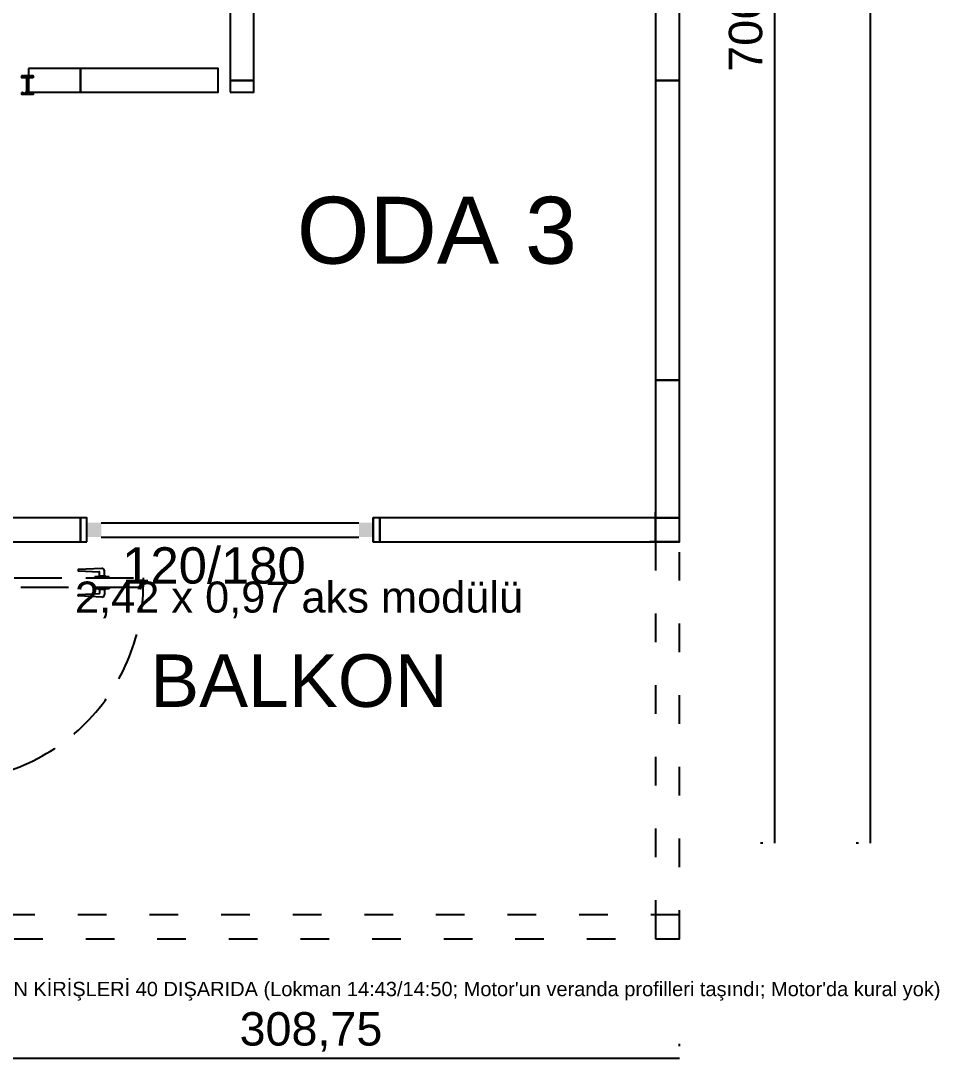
# Model space of a CAD drawing. Header units: centimetres. Extents: x -71 to 5571, y -2315 to 960.
# Drawn here: x 4887 to 5271.9, y -90 to 344.5 of the extents above; entities that cross this region are included whole.
import ezdxf
from ezdxf.enums import TextEntityAlignment as Align

# ---------------------------------------------------------------- set-up
doc = ezdxf.new("R2010")
doc.units = ezdxf.units.CM
doc.linetypes.add('DASHED2', pattern=[0.375, 0.25, -0.125])
doc.linetypes.add('VERANDA_KESIK', pattern=[30, 12, -18])
for name, color, linetype in [('CIFT_KAT_NOT', 1, 'Continuous'), ('DIS_DUVAR_100', 7, 'Continuous'), ('IC_DUVAR_100', 7, 'Continuous'), ('IC_KAPILAR', 7, 'Continuous'), ('IC_KOSE_PROFIL_100', 2, 'Continuous'), ('KAPI-PLAN', 7, 'Continuous'), ('KIYAS_OLCU', 5, 'Continuous'), ('KOSE_PROFIL_100', 1, 'Continuous'), ('ODA_ADLARI', 7, 'Continuous'), ('PENCERE', 10, 'Continuous'), ('VERANDA_DIKME', 1, 'Continuous'), ('VERANDA_PROFIL_100', 1, 'VERANDA_KESIK')]:
    doc.layers.add(name, color=color, linetype=linetype)
doc.layers.add('PANO', color=7, linetype='Continuous', lineweight=50)
doc.styles.add('ARIAL_TR', font='arial.ttf')
doc.dimstyles.new('PORTMAN', dxfattribs={"dimtxt": 14, "dimasz": 9, "dimexe": 6, "dimexo": 5, "dimgap": 4, "dimtad": 1, "dimzin": 0, "dimtxsty": 'ARIAL_TR', "dimblk": 'ARCHTICK', "dimcen": 2.5, "dimazin": 3, "dimtfac": 0.5, "dimtmove": 2, "dimatfit": 3})

# ---------------------------------------------------------------- blocks, each defined once
blk = doc.blocks.new('kaynak-ic-kapi')
at = {"color": 133, "linetype": 'Continuous', "lineweight": 25, "true_color": 0x6ec1dd}
for p, q in [((54247.47, 7919.88), (54248.32, 7919.88)), ((54248.32, 7919.59), (54247.47, 7919.59)), ((54248.6, 7919.88), (54248.04, 7919.03)), ((54248.32, 7919.31), (54248.04, 7919.59)), ((54248.32, 7919.88), (54248.32, 7919.59)), ((54248.32, 7919.31), (54248.6, 7919.31)), ((54248.32, 7919.03), (54248.6, 7919.31)), ((54249.16, 7919.03), (54248.6, 7919.88)), ((54248.6, 7919.88), (54248.6, 7919.59)), ((54248.6, 7919.88), (54248.88, 7919.88)), ((54248.6, 7919.59), (54248.88, 7919.03)), ((54249.16, 7919.88), (54248.88, 7919.59)), ((54248.88, 7919.88), (54249.45, 7919.03)), ((54249.73, 7919.59), (54248.88, 7919.59)), ((54249.16, 7919.03), (54248.88, 7919.03)), ((54249.16, 7919.88), (54249.16, 7919.88)), ((54249.16, 7919.03), (54249.73, 7919.59)), ((54249.16, 7919.03), (54249.45, 7919.03)), ((54250.01, 7919.88), (54249.45, 7919.03)), ((54250.01, 7919.88), (54249.73, 7919.59)), ((54249.73, 7919.31), (54249.73, 7919.59)), ((54249.73, 7919.31), (54250.01, 7919.31)), ((54249.73, 7919.03), (54250.01, 7919.31)), ((54250.57, 7919.03), (54250.01, 7919.88)), ((54250.01, 7919.88), (54250.01, 7919.88)), ((54250.01, 7919.88), (54250.01, 7919.59)), ((54250.01, 7919.88), (54250.29, 7919.88)), ((54250.01, 7919.59), (54250.29, 7919.03)), ((54250.29, 7919.88), (54250.86, 7919.03)), ((54250.29, 7912.83), (54250.29, 7919.03)), ((54250.57, 7919.88), (54250.57, 7919.88)), ((54250.57, 7919.88), (54250.57, 7919.59)), ((54251.42, 7919.59), (54250.57, 7919.59)), ((54250.57, 7919.03), (54250.57, 7919.03)), ((54250.57, 7919.03), (54250.86, 7919.03)), ((54250.86, 7919.03), (54251.14, 7919.59)), ((54251.7, 7919.88), (54251.14, 7919.03)), ((54251.42, 7919.31), (54251.14, 7919.59)), ((54251.42, 7919.88), (54251.42, 7919.88)), ((54251.42, 7919.88), (54251.42, 7919.59)), ((54251.7, 7919.88), (54251.42, 7919.59)), ((54251.42, 7919.59), (54251.98, 7919.03)), ((54251.42, 7919.31), (54251.7, 7919.31)), ((54251.42, 7919.03), (54251.7, 7919.31)), ((54252.27, 7919.03), (54251.7, 7919.88)), ((54251.7, 7919.88), (54252.27, 7919.88)), ((54251.7, 7919.88), (54251.98, 7919.88)), ((54251.98, 7919.88), (54251.98, 7919.88)), ((54251.98, 7919.88), (54251.98, 7919.59)), ((54251.98, 7919.88), (54252.27, 7919.03)), ((54252.27, 7919.59), (54251.98, 7919.59)), ((54251.98, 7919.03), (54251.98, 7919.03)), ((54251.98, 7919.03), (54252.27, 7919.03)), ((54252.27, 7919.03), (54252.27, 7919.03)), ((54248.32, 7912.26), (54247.47, 7912.26)), ((54247.47, 7911.98), (54248.32, 7911.98)), ((54248.6, 7911.98), (54248.04, 7912.83)), ((54248.32, 7912.26), (54248.04, 7912.26)), ((54248.32, 7912.83), (54248.6, 7912.26)), ((54248.32, 7912.26), (54248.32, 7911.98)), ((54248.32, 7912.26), (54248.6, 7912.26)), ((54249.16, 7912.83), (54248.6, 7911.98)), ((54248.6, 7912.26), (54248.88, 7912.83)), ((54249.16, 7912.83), (54248.88, 7912.83)), ((54248.88, 7911.98), (54249.45, 7912.83)), ((54249.16, 7911.98), (54248.88, 7912.26)), ((54249.73, 7912.26), (54248.88, 7912.26)), ((54249.16, 7912.83), (54249.45, 7912.83)), ((54249.16, 7912.83), (54249.73, 7912.26)), ((54249.16, 7911.98), (54249.16, 7911.98)), ((54250.01, 7911.98), (54249.45, 7912.83)), ((54249.73, 7912.83), (54250.01, 7912.26)), ((54250.01, 7911.98), (54249.73, 7912.26)), ((54249.73, 7912.26), (54249.73, 7912.26)), ((54249.73, 7912.26), (54250.01, 7912.26)), ((54250.57, 7912.83), (54250.01, 7911.98)), ((54250.01, 7912.26), (54250.29, 7912.83)), ((54250.01, 7911.98), (54250.01, 7912.26)), ((54250.01, 7911.98), (54250.01, 7911.98)), ((54250.01, 7911.98), (54250.29, 7911.98)), ((54250.29, 7911.98), (54250.86, 7912.83)), ((54250.57, 7912.83), (54250.57, 7912.83)), ((54250.57, 7912.83), (54250.86, 7912.83)), ((54250.57, 7911.98), (54250.57, 7912.26)), ((54251.42, 7912.26), (54250.57, 7912.26)), ((54250.57, 7911.98), (54250.57, 7911.98)), ((54250.86, 7912.83), (54251.14, 7912.26)), ((54251.7, 7911.98), (54251.14, 7912.83)), ((54251.42, 7912.26), (54251.14, 7912.26)), ((54251.42, 7912.26), (54251.98, 7912.83)), ((54251.42, 7912.83), (54251.7, 7912.26)), ((54251.42, 7911.98), (54251.42, 7912.26)), ((54251.7, 7911.98), (54251.42, 7912.26)), ((54251.42, 7912.26), (54251.7, 7912.26)), ((54251.42, 7911.98), (54251.42, 7911.98)), ((54252.27, 7912.83), (54251.7, 7911.98)), ((54251.7, 7911.98), (54252.27, 7911.98)), ((54251.7, 7911.98), (54251.98, 7911.98)), ((54251.98, 7912.83), (54251.98, 7912.83)), ((54251.98, 7912.83), (54252.27, 7912.83)), ((54251.98, 7911.98), (54252.27, 7912.83)), ((54251.98, 7911.98), (54251.98, 7912.26)), ((54252.27, 7912.26), (54251.98, 7912.26)), ((54251.98, 7911.98), (54251.98, 7911.98)), ((54252.27, 7912.83), (54252.27, 7912.83))]:
    blk.add_line(p, q, dxfattribs=at)
for points in [[(54247.47, 7919.03), (54247.47, 7919.88), (54252.27, 7919.88), (54252.27, 7919.03)], [(54248.6, 7919.88), (54250.01, 7919.88), (54251.42, 7919.88)], [(54248.6, 7912.26), (54248.6, 7911.98), (54248.88, 7911.98)], [(54248.6, 7911.98), (54250.01, 7911.98), (54251.42, 7911.98)]]:
    blk.add_lwpolyline(points, dxfattribs=at)
blk.add_lwpolyline([(54247.47, 7912.83), (54252.27, 7912.83), (54252.27, 7911.98), (54247.47, 7911.98)], close=True, dxfattribs=at)
blk = doc.blocks.new('BOM_K01_IC_KAPI_ACIKLIK820')
at = {"layer": 'IC_KAPILAR'}
blk.add_blockref('kaynak-ic-kapi', (0, 0), dxfattribs=at)
blk = doc.blocks.new("100'LÜK 125'LİK KAPILI PANO(82'LİK) [SAG ALT]")
blk.add_lwpolyline([(0, 103.75), (10, 103.75), (10, 125.5), (0, 125.5)], close=True)
at = {"layer": 'IC_KAPILAR', "rotation": 270}
blk.add_blockref('BOM_K01_IC_KAPI_ACIKLIK820', (-7908.93, 54353.219), dxfattribs=at)
blk = doc.blocks.new("100'LÜK 57.75'LİK PANO")
blk.add_lwpolyline([(0, 0), (10, 0), (10, 57.75), (0, 57.75)], close=True)
blk = doc.blocks.new("100'LÜK 62.75'LİK PANO")
blk.add_lwpolyline([(0, 0), (10, 0), (10, 62.75), (0, 62.75)], close=True)
blk = doc.blocks.new('kaynak-pencere-120180')
at = {"layer": 'PENCERE', "color": 1}
for p, q in [((53839.87, 6703.82), (53839.87, 6713.82)), ((53959.87, 6703.82), (53959.87, 6713.82)), ((53845.87, 6711.82), (53953.87, 6711.82)), ((53845.87, 6705.82), (53953.87, 6705.82))]:
    blk.add_line(p, q, dxfattribs=at)
for points in [[(53839.87, 6705.82), (53845.87, 6705.82), (53839.87, 6711.82), (53845.87, 6711.82)], [(53959.87, 6705.82), (53953.87, 6705.82), (53959.87, 6711.82), (53953.87, 6711.82)]]:
    blk.add_solid(points, dxfattribs=at)
at = {"layer": 'PENCERE', "color": 0, "lineweight": 25, "style": 'ARIAL_TR'}
blk.add_text('120/180', height=15.217, dxfattribs=at).set_placement((53854.7, 6686.34))
blk = doc.blocks.new('BOM_P02_PENCERE_1200x1800')
at = {"layer": 'PENCERE'}
blk.add_blockref('kaynak-pencere-120180', (0, 0), dxfattribs=at)
blk = doc.blocks.new("100'LÜK 125'LİK (120x180) PENCERELİ PANO")
for points in [[(0, 122.75), (10, 122.75), (10, 125.5), (0, 125.5)], [(0, 0), (10, 0), (10, 2.75), (0, 2.75)]]:
    blk.add_lwpolyline(points, close=True)
at = {"layer": 'PENCERE', "rotation": 270}
blk.add_blockref('BOM_P02_PENCERE_1200x1800', (-6703.823, 53962.624), dxfattribs=at)
blk = doc.blocks.new("100'LÜK 115.5'LİK PANO")
blk.add_lwpolyline([(0, 0), (10, 0), (10, 115.5), (0, 115.5)], close=True)
blk = doc.blocks.new("100'LÜK 116.25'LİK KAPILI PANO(90'LIK) [SOL]")
at = {"color": 1, "lineweight": 25}
for p, q in [((14.52, 78.34), (14.62, 78.34)), ((14.62, 79.84), (14.62, 73.84)), ((15.12, 79.84), (14.62, 79.84)), ((19.12, 79.84), (19.62, 79.84)), ((19.62, 79.84), (19.62, 73.84)), ((19.72, 78.34), (19.62, 78.34)), ((11.12, 76.79), (11.56, 67.03)), ((14.32, 77.84), (12.12, 77.84)), ((12.18, 67.03), (12.54, 75.65)), ((14.32, 75.84), (12.74, 75.84)), ((14.32, 78.14), (14.32, 75.54)), ((14.52, 75.34), (14.62, 75.34)), ((19.72, 75.34), (19.62, 75.34)), ((19.92, 78.14), (19.92, 75.54)), ((19.92, 77.84), (22.12, 77.84)), ((19.92, 75.84), (21.49, 75.84)), ((22.06, 67.03), (21.69, 75.65)), ((23.12, 76.79), (22.67, 67.03)), ((15.12, 73.84), (14.62, 73.84)), ((19.12, 73.84), (19.62, 73.84)), ((11.76, 66.84), (11.98, 66.84)), ((22.47, 66.84), (22.26, 66.84))]:
    blk.add_line(p, q, dxfattribs=at)
at = {"lineweight": 25}
for p, q in [((84.09, 13.36), (84.09, 13.14)), ((94.05, 14), (84.29, 13.56)), ((10.12, 11), (10.12, 10)), ((15.13, 11), (10.13, 11)), ((10.13, 10), (15.13, 10)), ((13.13, 10), (15.96, 10)), ((17.52, 10.68), (14.6, 10.68)), ((15.12, 10), (15.12, 11)), ((15.96, 10), (15.96, 6)), ((16.06, 9.59), (16.06, 12.14)), ((16.15, 6), (16.15, 10)), ((84.29, 12.94), (92.9, 12.58)), ((97.09, 10.5), (91.09, 10.5)), ((91.09, 10), (91.09, 10.5)), ((97.09, 10), (91.09, 10)), ((92.59, 10.6), (92.59, 10.5)), ((95.4, 10.8), (92.79, 10.8)), ((93.09, 10.8), (93.09, 12.38)), ((95.09, 10.8), (95.09, 13)), ((95.59, 10.6), (95.59, 10.5)), ((97.09, 10), (97.09, 10.5)), ((100.09, 10), (100.09, 6)), ((103.12, 10), (100.29, 10)), ((100.29, 10), (100.29, 6)), ((106.12, 11), (101.12, 11)), ((101.12, 11), (101.12, 10)), ((101.12, 10), (106.12, 10)), ((106.12, 10), (106.12, 11)), ((15.96, 6), (17.13, 6)), ((17.13, 6), (17.13, 0)), ((91.09, 6), (91.09, 5.5)), ((97.09, 6), (91.09, 6)), ((97.09, 5.5), (91.09, 5.5)), ((92.59, 5.4), (92.59, 5.5)), ((95.4, 5.2), (92.79, 5.2)), ((93.09, 5.2), (93.09, 3.62)), ((95.09, 5.2), (95.09, 3)), ((95.59, 5.4), (95.59, 5.5)), ((97.09, 6), (97.09, 5.5)), ((100.29, 6), (99.12, 6)), ((99.12, 6), (99.12, 0)), ((15.13, 0), (10.13, 0)), ((10.13, 0), (10.13, -1)), ((15.13, -1), (15.13, 0)), ((84.09, 2.64), (84.09, 2.86)), ((84.29, 3.06), (92.9, 3.42)), ((94.05, 2), (84.29, 2.44)), ((106.12, 0), (101.12, 0)), ((101.12, 0), (101.12, -1)), ((106.12, -1), (106.12, 0)), ((10.13, -1), (15.13, -1)), ((101.12, -1), (106.12, -1))]:
    blk.add_line(p, q, dxfattribs=at)
blk.add_circle((16.06, 10.68), 0.583, dxfattribs=at)
at = {"color": 1, "linetype": 'DASHED2', "lineweight": 25, "ltscale": 80}
blk.add_arc((17.53, 11.57), 82.58, -1.243, 91.2465, dxfattribs=at)
at = {"color": 1, "lineweight": 25}
for centre, radius, start, end in [((14.52, 78.14), 0.2, 90, 180), ((19.72, 78.14), 0.2, 0, 90), ((12.12, 76.84), 1, 90, -177.3974), ((12.74, 75.64), 0.2, 90, 177.5839), ((14.52, 75.54), 0.2, 180, -90), ((19.72, 75.54), 0.2, -90, 0), ((21.49, 75.64), 0.2, 2.4161, 90), ((22.12, 76.84), 1, -2.6026, 90), ((11.76, 67.04), 0.2, -177.3974, -90), ((11.98, 67.04), 0.2, -90, -2.6026), ((22.26, 67.04), 0.2, -177.3974, -90), ((22.47, 67.04), 0.2, -90, -2.6026)]:
    blk.add_arc(centre, radius, start, end, dxfattribs=at)
at = {"lineweight": 25}
for centre, radius, start, end in [((84.29, 13.36), 0.2, 92.6026, 180), ((84.29, 13.14), 0.2, 180, -92.6026), ((94.09, 13), 1, 0, 92.6026), ((92.79, 10.6), 0.2, 90, 180), ((92.9, 12.38), 0.2, 0, 87.5839), ((95.4, 10.6), 0.2, 0, 90), ((92.79, 5.4), 0.2, 180, -90), ((95.4, 5.4), 0.2, -90, 0), ((84.29, 2.86), 0.2, 92.6026, 180), ((84.29, 2.64), 0.2, 180, -92.6026), ((92.9, 3.62), 0.2, -87.5839, 0), ((94.09, 3), 1, -92.6026, 0)]:
    blk.add_arc(centre, radius, start, end, dxfattribs=at)
at = {"layer": 'KAPI-PLAN', "color": 1, "linetype": 'DASHED2', "lineweight": 25, "ltscale": 80}
for p, q in [((15.12, 10), (15.12, 94.14)), ((15.12, 94.14), (16.12, 94.14)), ((16.12, 94.14), (16.12, 92.84)), ((16.12, 92.84), (19.12, 92.84)), ((19.12, 92.84), (19.12, 11.3)), ((16.12, 10), (15.12, 10)), ((16.12, 11.3), (16.12, 10)), ((19.12, 11.3), (16.12, 11.3))]:
    blk.add_line(p, q, dxfattribs=at)
at = {"layer": 'PANO', "lineweight": 25, "ltscale": 100}
for p, q in [((13.13, 0), (13.13, 10)), ((100.09, 10), (91.09, 10)), ((103.12, 0), (103.12, 10)), ((17.13, 6), (16.15, 6)), ((100.09, 6), (91.09, 6))]:
    blk.add_line(p, q, dxfattribs=at)
for points in [[(16.15, 10), (0, 10), (0, 0), (17.13, 0)], [(116.25, 10), (91.09, 10)], [(99.12, 0), (116.25, 0), (116.25, 10)]]:
    blk.add_lwpolyline(points, dxfattribs=at)
blk = doc.blocks.new("100'LÜK 125'LİK PANO")
blk.add_lwpolyline([(0, 0), (10, 0), (10, 125.5), (0, 125.5)], close=True)
blk = doc.blocks.new('2X100X100 İÇ KÖŞE DİREĞİ')
blk.add_lwpolyline([(0, 0), (10, 0), (10, 5), (0, 5)], close=True)
blk = doc.blocks.new("100'LÜK VERANDA PROFİLİ 308.75 (ÖN)")
blk.add_lwpolyline([(0, 0), (308.75, 0), (308.75, 10), (0, 10)], close=True)
blk = doc.blocks.new("100'LÜK VERANDA PROFİLİ 166.25 (YAN)")
blk.add_lwpolyline([(0, 0), (10, 0), (10, 166.25), (0, 166.25)], close=True)
blk = doc.blocks.new('100X100 VERANDA DİKMESİ')
blk.add_lwpolyline([(0, 0), (10, 0), (10, 10), (0, 10)], close=True)
blk = doc.blocks.new('100X100 DIŞ KÖŞE DİREĞİ')
at = {"color": 1}
for p, q in [((10, 12.5), (12.5, 12.5)), ((0, 2.5), (0, 0)), ((10, 2.5), (10, 0)), ((10, 2.5), (12.5, 2.5))]:
    blk.add_line(p, q, dxfattribs=at)
blk.add_lwpolyline([(0, 2.5), (10, 2.5), (10, 12.5), (0, 12.5)], close=True, dxfattribs=at)
blk = doc.blocks.new('*D125')
at = {"color": 0}
for p, q in [((4854.25, -85), (4854.25, -84)), ((5163, -85), (5163, -84)), ((4854.25, -90), (5163, -90))]:
    blk.add_line(p, q, dxfattribs=at)
at = {"layer": 'Defpoints'}
for p in [(4854.25, -90), (4854.25, -90), (5163, -90)]:
    blk.add_point(p, dxfattribs=at)
at = {"layer": 'KIYAS_OLCU', "color": 0, "insert": (5008.625, -79), "char_height": 14, "attachment_point": 5, "style": 'ARIAL_TR'}
blk.add_mtext('308,75', dxfattribs=at)
blk = doc.blocks.new('_ARCHTICK')
blk = doc.blocks.new('*D127')
at = {"color": 0}
for p, q in [((5198, 706), (5197, 706)), ((5203, 0), (5203, 706)), ((5198, 0), (5197, 0))]:
    blk.add_line(p, q, dxfattribs=at)
at = {"layer": 'Defpoints'}
for p in [(5203, 706), (5203, 0), (5203, 0)]:
    blk.add_point(p, dxfattribs=at)
at = {"layer": 'KIYAS_OLCU', "color": 0, "insert": (5192, 353), "char_height": 14, "attachment_point": 5, "rotation": 90, "style": 'ARIAL_TR'}
blk.add_mtext('706,00', dxfattribs=at)
blk = doc.blocks.new('*D130')
at = {"color": 0}
for p, q in [((5238, 841.5), (5237, 841.5)), ((5243, 0), (5243, 841.5)), ((5238, 0), (5237, 0))]:
    blk.add_line(p, q, dxfattribs=at)
at = {"layer": 'Defpoints'}
for p in [(5243, 841.5), (5243, 0), (5243, 0)]:
    blk.add_point(p, dxfattribs=at)
at = {"layer": 'KIYAS_OLCU', "color": 0, "insert": (5232, 420.75), "char_height": 14, "attachment_point": 5, "rotation": 90, "style": 'ARIAL_TR'}
blk.add_mtext('841,50', dxfattribs=at)

msp = doc.modelspace()

# ---------------------------------------------------------------- block references
at = {"layer": 'DIS_DUVAR_100'}
for name, p in [("100'LÜK 125'LİK PANO", (5153, 319.5)), ("100'LÜK 125'LİK PANO", (5153, 194)), ("100'LÜK 57.75'LİK PANO", (5153, 136.25))]:
    msp.add_blockref(name, p, dxfattribs=at)
for name, p, rotation in [("100'LÜK 62.75'LİK PANO", (4849.25, 136.25), 270), ("100'LÜK 125'LİK (120x180) PENCERELİ PANO", (5037.5, 126.25), 90), ("100'LÜK 115.5'LİK PANO", (5037.5, 136.25), 270), ("100'LÜK 116.25'LİK KAPILI PANO(90'LIK) [SOL]", (4844.25, 126.25), 270)]:
    msp.add_blockref(name, p, dxfattribs=dict(at, rotation=rotation))
at = {"layer": 'IC_DUVAR_100'}
msp.add_blockref("100'LÜK 125'LİK PANO", (4974.75, 319.5), dxfattribs=at)
at = {"layer": 'IC_DUVAR_100', "rotation": 270}
for name, p in [("100'LÜK 125'LİK KAPILI PANO(82'LİK) [SAG ALT]", (4786.5, 324.5)), ("100'LÜK 57.75'LİK PANO", (4912, 324.5))]:
    msp.add_blockref(name, p, dxfattribs=at)
at = {"layer": 'IC_KOSE_PROFIL_100'}
msp.add_blockref('2X100X100 İÇ KÖŞE DİREĞİ', (4974.75, 314.5), dxfattribs=at)
at = {"layer": 'KOSE_PROFIL_100', "xscale": -1, "yscale": -1}
msp.add_blockref('100X100 DIŞ KÖŞE DİREĞİ', (5163, 138.75), dxfattribs=at)
at = {"layer": 'VERANDA_DIKME'}
msp.add_blockref('100X100 VERANDA DİKMESİ', (5153, -40), dxfattribs=at)
at = {"layer": 'VERANDA_PROFIL_100'}
for name, p in [("100'LÜK VERANDA PROFİLİ 166.25 (YAN)", (5153, -40)), ("100'LÜK VERANDA PROFİLİ 308.75 (ÖN)", (4854.25, -40))]:
    msp.add_blockref(name, p, dxfattribs=at)

# ---------------------------------------------------------------- texts
at = {"layer": 'CIFT_KAT_NOT', "style": 'ARIAL_TR'}
msp.add_text("BALKON KİRİŞLERİ 40 DIŞARIDA (Lokman 14:43/14:50; Motor'un veranda profilleri taşındı; Motor'da kural yok)", height=6, dxfattribs=at).set_placement((4856, -64))
at = {"layer": 'ODA_ADLARI', "style": 'ARIAL_TR'}
for s, height, p in [('ODA 3', 28, (5061.375, 256.75)), ('2,42 x 0,97 aks modülü', 13, (5003.625, 103.125)), ('BALKON', 22, (5003.625, 68.125))]:
    msp.add_text(s, height=height, dxfattribs=at).set_placement(p, align=Align.MIDDLE_CENTER)

# ---------------------------------------------------------------- dimensions: what is measured, and where the dimension line sits
at = {"layer": 'KIYAS_OLCU'}
for base, p1, p2, picture, middle in [((5243, 0), (5243, 0), (5243, 841.5), '*D130', (5232, 420.75)), ((5203, 0), (5203, 0), (5203, 706), '*D127', (5192, 353))]:
    dim = msp.add_linear_dim(base=base, p1=p1, p2=p2, angle=90, dimstyle='PORTMAN', dxfattribs=at)
    dim.commit()
    dim.dimension.update_dxf_attribs({"geometry": picture, "text_midpoint": middle})
dim = msp.add_linear_dim(base=(4854.25, -90), p1=(4854.25, -90), p2=(5163, -90), dimstyle='PORTMAN', dxfattribs=at)
dim.commit()
dim.dimension.update_dxf_attribs({"geometry": '*D125', "text_midpoint": (5008.625, -79)})

doc.saveas('drawing.dxf')
